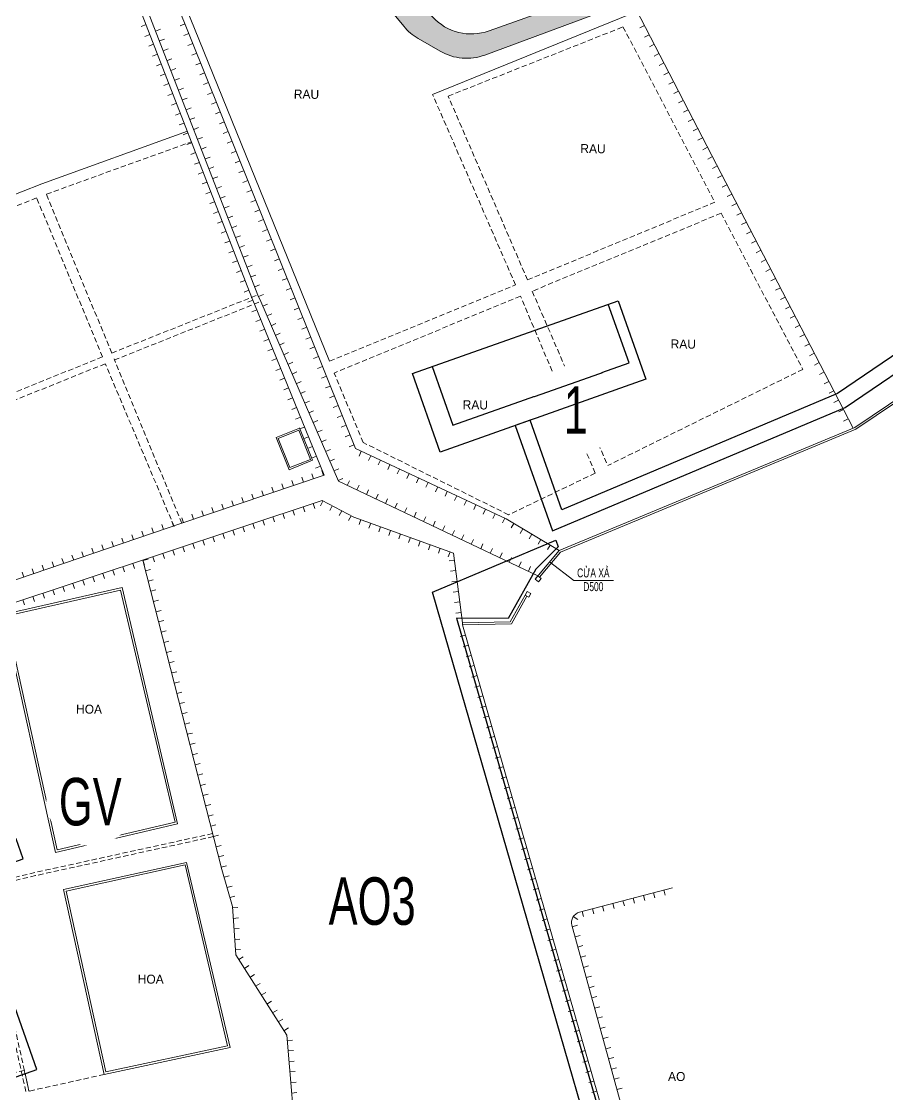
# Model space of a CAD drawing. Header units: inches. Extents: x 496359 to 501064, y 2374078 to 2377203.
# Drawn here: x 497214.8 to 497296.9, y 2376208.8 to 2376310.5 of the extents above; entities that cross this region are included whole.
import ezdxf
from ezdxf.enums import TextEntityAlignment as Align

# ---------------------------------------------------------------- set-up
doc = ezdxf.new("R2010")
doc.units = ezdxf.units.IN
doc.header["$MEASUREMENT"] = 0
doc.linetypes.add('DASHED', pattern=[0.75, 0.5, -0.25])
for name, color, linetype in [('chu', 6, 'Continuous'), ('coc', 1, 'Continuous'), ('MANH', 147, 'Continuous'), ('NOI', 2, 'Continuous'), ('tl', 8, 'Continuous')]:
    doc.layers.add(name, color=color, linetype=linetype)
for name, color, linetype, lineweight in [('EG Text2', 7, 'Continuous', 18), ('ISO', 252, 'Continuous', 20), ('LC Net dam 1', 30, 'Continuous', 30), ('LC Net manh', 239, 'Continuous', 5)]:
    doc.layers.add(name, color=color, linetype=linetype, lineweight=lineweight)
doc.styles.add('EG Hai', font='')
doc.styles.add('style1', font='')
doc.styles.get('EG Hai').set_extended_font_data('.VnArial NarrowH')
doc.styles.get('style1').set_extended_font_data('.VnAvantH')

# ---------------------------------------------------------------- blocks, each defined once
blk = doc.blocks.new('1')
at = {"layer": 'tl', "color": 250, "lineweight": 0}
blk.add_line((0, -0.5), (0, 0), dxfattribs=at)
blk = doc.blocks.new('2')
at = {"layer": 'coc'}
blk.add_blockref('1', (0, 0.5), dxfattribs=at)
blk = doc.blocks.new('Nền HT mới')
at = {"layer": 'MANH', "lineweight": 0}
h = blk.add_hatch(dxfattribs=at)
h.set_pattern_fill('HONEY', color=8, scale=3, angle=-0.7327842162542569, style=0)
h.set_pattern_definition([(359.2672157837458, (-736010.0843583612, -2368366.018034767), (0.5666073940458045, 0.3175390686054994), [0.375, -0.75]), (119.2672157837457, (-736010.0843583612, -2368366.018034767), (-0.5583005971293142, 0.3319268629130168), [0.3749999999999999, -0.7499999999999998]), (59.26721578374574, (-736010.0843583612, -2368366.018034767), (0.008306796916490222, 0.6494659315185162), [-0.75, 0.375])])
h.paths.add_polyline_path([(522.1413331996346, 34.58063262509313, -0.07533120664901684), (521.2912407810263, 35.81421043252703), (516.6276599089078, 45.39474079100546), (505.0871436217612, 70.44938323920724), (504.04154270655, 70.02090862574187), (504.2682133987009, 69.52178078651559), (514.9191184451965, 45.05056341918316), (519.1533427703007, 34.94359675603118, 0.07249784027683068), (519.8967378973657, 33.70755001524594), (523.5152806732267, 29.28924238257241, 0.09017126467597332), (524.8780280564724, 28.13035851758104), (526.9611855112644, 26.92410905933139, 0.2237315507137332), (531.2072510623884, 26.56378428073731), (568.2709796793106, 40.32692352118102), (567.663196639046, 42.10867725540083), (567.6627782995392, 42.10975968552884), (538.8126452849874, 31.41187012562659), (531.5961047909268, 28.84645541984719, -0.3006573528413328), (526.2428899972629, 30.17101853288841), (524.320297743955, 32.25928424339872)])
at = {"layer": 'chu', "color": 6, "lineweight": 0, "elevation": -28.37660884582989}
blk.add_lwpolyline([(537.3434992698649, -21.47822435811031), (539.6441094961529, -23.24668943934012), (543.3968514703492, -23.24668943934012)], dxfattribs=at)
at = {"layer": 'MANH', "lineweight": 0, "elevation": -28.37660884582989}
for points in [[(568.2709796791942, 40.32692352164668), (531.2072510623884, 26.56378428073731, -0.2237315507137332), (526.9611855112644, 26.92410905933139), (524.8780280564724, 28.13035851758104, -0.09017126467597332), (523.5152806732267, 29.28924238257241), (519.8967378973657, 33.70755001524594, -0.07249784027683069), (519.1533427703007, 34.94359675603118), (514.9191184432175, 45.05056342244279), (504.2682134000979, 69.52178079629448), (504.0415427066664, 70.02090862574187), (505.087143621412, 70.4493832396729), (516.6276599108869, 45.39474077982959), (521.2912407810263, 35.81421043252703, 0.07533120664901684), (522.1413331996346, 34.58063262509313), (524.3202977432566, 32.25928421499339), (526.2428899972629, 30.17101853288841, 0.3006573528413329), (531.5961047909268, 28.84645541984719), (538.812645287956, 31.41187012283262), (567.6628218916057, 42.10977584956345)], [(529.0753908146917, -27.47230489324647), (545.8858489404711, -85.82617838546503), (545.0234109590574, -86.02027911139521), (545.3816422192658, -88.88955601496491, -0.4214719461082183), (544.4886721461708, -90.00849983148146), (516.5219716528709, -92.80012578382957, -0.4010181579015982), (515.433103807799, -91.94931711261961), (513.3983965821726, -77.99105073703322), (512.4278678012824, -66.37568854359779), (507.5770095911621, -58.74902645410839), (507.2646142338681, -54.16465625312048), (506.2692311052861, -50.66964031202588), (498.7736993685876, -21.32311777217183)], [(548.9802924928417, -52.3851473429786), (540.1634527794131, -54.7076741676392, 0.4172074954989325), (539.4538217643903, -55.93927705013994), (548.300952483788, -88.18466204224023, 0.3872976348217386), (549.4394375807069, -88.90479511214289), (557.6117615441954, -87.93579138262066)]]:
    blk.add_lwpolyline(points, format="xyb", dxfattribs=at)
for points in [[(487.066320723975, 64.40135958738756), (485.9728096452354, 63.98541123274845), (494.2146450007613, 42.31796580594164), (497.6987822144338, 34.73495320504662), (509.6929399436385, 3.785026914385526), (509.9482449452089, 3.181712439229159), (517.3230014378832, -13.85199751151595), (536.2316033413563, -22.80839142814148)], [(538.2397449216851, -20.40604087157044), (533.2267128100548, -17.41668397519607), (518.9337878872802, -10.75134451273698), (499.0844203738425, 38.68555517070126), (488.1438439288804, 64.86074269976598)], [(516.4845840577082, -2.463343450854154), (499.7315801455452, 38.85029202088845), (514.9191184432175, 45.05056342244279)], [(493.8007754565378, 41.71837652841714), (497.1216075915772, 34.49078749207911), (509.1123254352178, 3.549737540019123), (509.3723753556305, 2.935210287516384), (515.960275405906, -13.27452217699829), (502.4688684732582, -17.83335141004864), (485.5920448691513, -23.57598086265716)], [(545.0982364956335, 31.72202318016571), (566.1184905828022, -8.814057493636938)], [(544.9707455461657, 30.4420339459939), (526.2397978035779, 22.82496386202183)], [(473.7523728892602, 8.271043054704933), (489.1852667643152, 14.3411659234589), (502.9972969576529, 19.3290598499043)], [(511.4106690088565, -9.69604392029214), (513.6423994150291, -8.802622528801294)], [(511.6048759534651, -9.779870838447096), (513.5588914330629, -8.99762616218868)], [(513.5588914330629, -8.99762616218868), (514.6703059743786, -11.77389461599159)], [(513.6403431515837, -8.797486066407146), (514.8653096075332, -11.85740259807426)], [(511.4078160571562, -9.691226393504621), (512.6327825131057, -12.7511429256374)], [(511.604875953698, -9.779870838447096), (512.7162904950137, -12.55613929271567)], [(512.6327825131057, -12.7511429256374), (514.8653096075332, -11.85740259807426)], [(512.7162904948973, -12.55613929271567), (514.6703059743786, -11.77389461599159)], [(529.0713274353811, -27.27234617486465), (528.21386401379, -20.65683890139553), (518.7657037404178, -17.24672608129549), (515.7704154048743, -15.68629127420354), (485.3089921016408, -25.7885814849833), (485.5408040132652, -26.48756365809459)], [(490.4922716142655, -49.03269809676203), (485.5408040132652, -26.48756365809459), (496.8153897966304, -23.9335471327031), (502.0680457783792, -46.31614277005065), (490.4922716142655, -49.03269809676203)], [(529.0753908146917, -27.47230489324647), (529.0713274353811, -27.27234617486465)], [(502.9296755919395, -49.9877161174627), (491.2646782010024, -52.54963726322967), (495.1160055039263, -70.0855879760893), (507.0466527389408, -67.5309618679421), (502.9296755919395, -49.9877161174627)]]:
    blk.add_lwpolyline(points, dxfattribs=at)
at = {"layer": 'MANH', "linetype": 'DASHED', "lineweight": 0, "elevation": -28.37660884582989}
for points in [[(535.2436038806381, 5.237374456079124), (527.7238985800695, 22.66697055515033), (544.2961327350977, 29.22556218080354), (553.0092923321108, 12.60576904606205)], [(516.4845840577082, -2.463343450854154), (534.1104677364392, 4.764827655108093), (526.2397978035779, 22.82496386202183)], [(495.8215572584932, -1.700072738862218), (489.6388999134697, 13.37128502031919), (503.3827068437868, 18.3345416997945)], [(494.9563280242191, -2.057020630276384), (488.7074227908788, 13.02716967644301), (473.88987271721, 7.058185356148897)], [(535.2436038806381, 5.237374456079124), (553.0092923321108, 12.60576904606205)], [(553.5999294305848, 11.55712953856346), (535.6900097621883, 4.171578139012126), (542.850153325363, -12.36134613823015)], [(553.5999294305848, 11.55712953856346), (561.3593556575406, -3.237316873444797), (542.850153325363, -12.36134613823015)], [(495.8215572584932, -1.700072738862218), (509.6888765338272, 3.831887821146665)], [(496.0809256698749, -2.350248120779725), (509.9482449452089, 3.181712439229159)], [(541.6608242284901, -13.08319466752801), (534.5778846896183, 3.699762684704183), (516.9082627570651, -3.585853744818451)], [(494.9563280242191, -2.057020630276384), (480.0594135263864, -8.053992236087652)], [(495.2177365482248, -2.706378454397054), (480.3208220504503, -8.703350060208322)], [(501.7437837556981, -18.1481039356986), (495.2177365482248, -2.706378454397054)], [(502.4688684732582, -17.83335141004864), (496.0415782352839, -2.254877762457909)], [(541.6608242284901, -13.08319466752801), (533.4557078366679, -17.0275808042461), (519.6771454000891, -10.18080476118121), (516.9082627570651, -3.585853744818451)]]:
    blk.add_lwpolyline(points, dxfattribs=at)
at = {"layer": 'MANH', "color": 4, "lineweight": 0, "elevation": -28.37660884582989}
for points in [[(587.7657349397241, 6.553768776768266), (585.514593511708, 4.211367386804341), (566.2774003262793, -8.738664402681025), (538.2397449216851, -20.40604087157044), (535.9750571473314, -23.11529901815447)], [(587.9099374600382, 6.415184386951296), (585.6439971046102, 4.05738413002473), (566.3725946244713, -8.915676562635781), (538.3617910556541, -20.57187911268193), (536.3841338867251, -22.93776100506875)], [(535.0184384906361, -24.64318963751066), (533.6018754055885, -27.18028049688655), (529.0713274353811, -27.27234617486465)], [(535.1930630209436, -24.74068975780028), (533.7205939397145, -27.37790929671246), (529.0753908146917, -27.47230489324647)]]:
    blk.add_lwpolyline(points, dxfattribs=at)
for points in [[(536.280110403376, -23.37403152655679), (536.5388429118948, -23.06897827057037), (536.2337896554427, -22.81024576216805), (535.975057147215, -23.11529901815447)], [(535.3680630769859, -24.83751577703151), (535.5623892169724, -24.48789119120556), (535.2127646303898, -24.29356505075339), (535.0184384906361, -24.64318963751066)]]:
    blk.add_lwpolyline(points, close=True, dxfattribs=at)
at = {"layer": 'MANH', "lineweight": 0, "elevation": -28.37660884582989}
for points in [[(490.6440949825383, -48.79163533780593), (485.778769467438, -26.63872499629724), (496.666021240414, -24.17245071526486), (501.8276417392235, -46.16712633479256)], [(502.7800097983027, -50.22535311296451), (491.5029248865949, -52.70207910990212), (495.2686721919499, -69.8483650400849), (506.8053457445394, -67.37809776287395)]]:
    blk.add_lwpolyline(points, close=True, dxfattribs=at)
at = {"layer": 'MANH', "color": 2, "linetype": 'DASHED', "lineweight": 0, "elevation": -28.37660884582989}
blk.add_lwpolyline([(495.1160055039263, -70.0855879760893), (487.9809587978571, -71.6698560636105), (487.5362067192955, -69.70861797273028), (461.9027909638289, -74.89421251049134), (459.3351138971093, -61.24725799733642), (428.3533217489648, -66.58446375379208), (428.2712732037226, -63.06912692269179), (431.3789210010482, -62.41281741630155), (427.4916637605102, -44.65865068981293), (430.0123827788675, -43.9148277068125), (428.7291298141399, -39.70407161960247)], dxfattribs=at)
at = {"layer": 'MANH', "color": 5, "linetype": 'DASHED', "lineweight": 0, "elevation": -28.37660884582989}
for points in [[(505.3951080886809, -47.24727193178478), (488.5406478532868, -50.94335024576503), (483.3462988286092, -52.18081208836156), (487.6873365494585, -71.73148481134194)], [(505.4693925396468, -47.53811057941857), (488.6075458414316, -51.23580869804937), (483.7032022439571, -52.40418187394607), (487.9802039442047, -71.66645644005257)]]:
    blk.add_lwpolyline(points, dxfattribs=at)
at = {"layer": 'NOI', "lineweight": 0}
for name, p, rotation in [('2', (502.7657896686042, 29.5167247577956, -28.37660884582989), 111.8759119317172), ('1', (499.078571327268, 29.44100536121186, -28.37660884582989), 291.183057689102), ('1', (499.4399201942188, 28.50857466872912, -28.37660884582989), 291.183057689102), ('2', (499.9868471287236, 28.83079202514273, -28.37660884582989), 291.18305768922), ('2', (503.1383873408822, 28.58873177593705, -28.37660884582989), 111.8759119317172), ('1', (546.3237054424872, 29.35879256012049, -3.977608845829888), 297.4092971244453), ('1', (499.8012690612277, 27.57614397624639, -28.37660884582989), 291.183057689102), ('2', (500.3481959957326, 27.89836133265999, -28.37660884582989), 291.18305768922), ('2', (503.5109850132767, 27.6607387940785, -28.37660884582989), 111.8759119317172), ('1', (546.7840492830192, 28.47105186147746, -3.977608845829888), 297.4092971244453), ('1', (547.2443931234347, 27.58331116236877, -3.977608845829888), 297.4092971244453), ('1', (500.1626179281202, 26.64371328376365, -28.37660884582989), 291.183057689102), ('2', (500.7095448626833, 26.96593064017725, -28.37660884582989), 291.18305768922), ('2', (503.8835826855548, 26.73274581221995, -28.37660884582989), 111.8759119317172), ('1', (547.7047369639668, 26.69557046372574, -3.977608845829888), 297.4092971244453), ('1', (500.5239667951291, 25.71128259081524, -28.37660884582989), 291.183057689102), ('2', (501.0708937296922, 26.03349994769451, -28.37660884582989), 291.18305768922), ('2', (504.2561803578328, 25.80475283036139, -28.37660884582989), 111.8759119317172), ('1', (548.1650808043823, 25.80782976461705, -3.977608845829888), 297.4092971244453), ('1', (500.8853156620216, 24.7788518983325, -28.37660884582989), 291.183057689102), ('2', (501.4322425965847, 25.10106925521177, -28.37660884582989), 291.18305768922), ('2', (504.6287780302273, 24.87675984850284, -28.37660884582989), 111.8759119317172), ('1', (548.6254246449143, 24.92008906550836, -3.977608845829888), 297.4092971244453), ('1', (501.2466645290306, 23.84642120584977, -28.37660884582989), 291.183057689102), ('2', (501.7935914635937, 24.16863856272903, -28.37660884582989), 291.18305768922), ('2', (502.1549403304862, 23.23620787024629, -28.37660884582989), 291.18305768922), ('2', (505.0013757024471, 23.94876686617863, -28.37660884582989), 111.8759119317172), ('1', (549.0857684853299, 24.03234836686534, -3.977608845829888), 297.4092971244453), ('1', (501.6080133959813, 22.91399051336703, -28.37660884582989), 291.183057689102), ('2', (502.5162891974951, 22.30377717776355, -28.37660884582989), 291.18305768922), ('2', (505.3739733748416, 23.02077388432008, -28.37660884582989), 111.8759119317172), ('1', (549.5461123258037, 23.14460766822231, -3.977608845829888), 297.4092971244453), ('1', (501.9693622629902, 21.98155982088429, -28.37660884582989), 291.183057689102), ('2', (502.8776380644458, 21.37134648481515, -28.37660884582989), 291.18305768922), ('2', (505.7465710471197, 22.09278090199587, -28.37660884582989), 111.8759119317172), ('1', (550.0064561662193, 22.25686696864796, -3.977608845829888), 297.4092971244453), ('1', (550.4668000067513, 21.36912627000493, -3.977608845829888), 297.4092971244453), ('1', (502.3307111298827, 21.04912912840155, -28.37660884582989), 291.183057689102), ('2', (503.2389869314547, 20.43891579233241, -28.37660884582989), 291.18305768922), ('2', (506.1191687195142, 21.16478792013731, -28.37660884582989), 111.8759119317172), ('1', (550.9271438471669, 20.4813855713619, -3.977608845829888), 297.4092971244453), ('1', (502.6920599968917, 20.11669843591881, -28.37660884582989), 291.183057689102), ('2', (503.6003357983473, 19.50648509984967, -28.37660884582989), 291.18305768922), ('2', (506.4917663917922, 20.23679493827876, -28.37660884582989), 111.8759119317172), ('1', (551.3874876876989, 19.59364487225321, -3.977608845829888), 297.4092971244453), ('1', (503.0534088637842, 19.18426774343607, -28.37660884582989), 291.183057689102), ('2', (503.9616846653562, 18.57405440736693, -28.37660884582989), 291.18305768922), ('2', (506.8643640641867, 19.30880195642021, -28.37660884582989), 111.8759119317172), ('2', (507.2369617364066, 18.38080897456166, -28.37660884582989), 111.8759119317172), ('1', (551.8478315281145, 18.70590417314452, -3.977608845829888), 297.4092971244453), ('1', (503.4147577307931, 18.25183705095333, -28.37660884582989), 291.183057689102), ('1', (503.7761065977438, 17.31940635847059, -28.37660884582989), 291.183057689102), ('2', (504.3230335322487, 17.64162371534985, -28.37660884582989), 291.18305768922), ('2', (507.609559408801, 17.45281599270311, -28.37660884582989), 111.8759119317172), ('1', (552.3081753686465, 17.81816347403583, -3.977608845829888), 297.4092971244453), ('1', (504.1374554647527, 16.38697566598785, -28.37660884582989), 291.183057689102), ('2', (504.6843823993158, 16.70919302286711, -28.37660884582989), 291.18305768922), ('2', (507.9821570810791, 16.5248230103789, -28.37660884582989), 111.8759119317172), ('1', (552.7685192090621, 16.9304227753928, -3.977608845829888), 297.4092971244453), ('1', (504.4988043316453, 15.45454497350511, -28.37660884582989), 291.183057689102), ('2', (505.0457312662083, 15.77676233038437, -28.37660884582989), 291.18305768922), ('2', (508.3547547534736, 15.59683002852034, -28.37660884582989), 111.8759119317172), ('1', (553.2288630495941, 16.04268207628411, -3.977608845829888), 297.4092971244453), ('1', (504.8601531986542, 14.52211428102237, -28.37660884582989), 291.183057689102), ('2', (505.4070801332173, 14.84433163790163, -28.37660884582989), 291.18305768922), ('2', (508.7273524257516, 14.66883704666179, -28.37660884582989), 111.8759119317172), ('1', (553.6892068900097, 15.15494137717542, -3.977608845829888), 297.4092971244453), ('1', (554.1495507305417, 14.26720067853239, -3.977608845829888), 297.4092971244453), ('1', (505.2215020655467, 13.58968358807397, -28.37660884582989), 291.183057689102), ('2', (505.7684290001098, 13.91190094541889, -28.37660884582989), 291.18305768922), ('2', (509.0999500981461, 13.74084406433758, -28.37660884582989), 111.8759119317172), ('1', (554.6098945709573, 13.37945997988936, -3.977608845829888), 297.4092971244453), ('1', (505.5828509326138, 12.65725289559123, -28.37660884582989), 291.183057689102), ('2', (506.1297778671187, 12.97947025293615, -28.37660884582989), 291.18305768922), ('2', (506.4911267340694, 12.04703956045341, -28.37660884582989), 291.18305768922), ('2', (509.472547770366, 12.81285108247903, -28.37660884582989), 111.8759119317172), ('1', (555.0702384114893, 12.49171928031501, -3.977608845829888), 297.4092971244453), ('1', (505.9441997995064, 11.72482220310849, -28.37660884582989), 291.183057689102), ('2', (506.8524756010784, 11.11460886797067, -28.37660884582989), 291.18305768922), ('2', (509.845145442644, 11.88485810108614, -28.37660884582989), 111.8759119317172), ('1', (555.5305822519049, 11.60397858167198, -3.977608845829888), 297.4092971244453), ('1', (506.3055486665153, 10.79239151062575, -28.37660884582989), 291.183057689102), ('2', (507.2138244679709, 10.18217817502227, -28.37660884582989), 291.18305768922), ('2', (510.2177431150385, 10.95686511876193, -28.37660884582989), 111.8759119317172), ('1', (555.9909260924369, 10.71623788302895, -3.977608845829888), 297.4092971244453), ('1', (506.6668975334078, 9.859960818143009, -28.37660884582989), 291.183057689102), ('2', (507.5751733349798, 9.249747482539533, -28.37660884582989), 291.18305768922), ('2', (510.5903407873166, 10.02887213690337, -28.37660884582989), 111.8759119317172), ('1', (556.4512699328525, 9.828497183920263, -3.977608845829888), 297.4092971244453), ('1', (507.0282464004167, 8.927530125660269, -28.37660884582989), 291.183057689102), ('2', (507.9365222018723, 8.317316790056793, -28.37660884582989), 291.18305768922), ('2', (510.962938459711, 9.100879154579161, -28.37660884582989), 111.8759119317172), ('2', (511.3355361319891, 8.17288617272061, -28.37660884582989), 111.8759119317172), ('1', (556.9116137733845, 8.940756484811573, -3.977608845829888), 297.4092971244453), ('1', (507.3895952673674, 7.99509943364319, -28.37660884582989), 291.183057689102), ('2', (508.2978710688812, 7.384886097574054, -28.37660884582989), 291.18305768922), ('2', (511.7081338043836, 7.244893190862058, -28.37660884582989), 111.8759119317172), ('1', (557.3719576138001, 8.053015786168544, -3.977608845829888), 297.4092971244453), ('1', (557.8323014543321, 7.165275087059854, -3.977608845829888), 297.4092971244453), ('1', (507.7509441343764, 7.062668741160451, -28.37660884582989), 291.183057689102), ('1', (508.1122930012689, 6.130238048677711, -28.37660884582989), 291.183057689102), ('2', (508.659219935832, 6.452455405091314, -28.37660884582989), 291.18305768922), ('2', (512.0807314766034, 6.316900208537845, -28.37660884582989), 111.8759119317172), ('1', (558.2926452947477, 6.277534388416825, -3.977608845829888), 297.4092971244453), ('1', (508.4736418681614, 5.197807356194971, -28.37660884582989), 291.183057689102), ('2', (509.0205688028409, 5.520024712608574, -28.37660884582989), 291.18305768922), ('2', (512.4533291489979, 5.388907226679294, -28.37660884582989), 111.8759119317172), ('1', (558.7529891352215, 5.389793689308135, -3.977608845829888), 297.4092971244453), ('1', (508.8349907351703, 4.265376663712232, -28.37660884582989), 291.183057689102), ('2', (509.3819176697334, 4.587594020125835, -28.37660884582989), 291.18305768922), ('2', (512.825926821276, 4.460914244820742, -28.37660884582989), 111.8759119317172), ('1', (559.2133329756371, 4.502052990199445, -3.977608845829888), 297.4092971244453), ('1', (509.2029343604854, 3.335618443732528, -28.37660884582989), 292.9366569956705), ('2', (509.7472169623406, 3.656764205956279, -28.37660884582989), 292.9366569840662), ('2', (513.1985244936704, 3.532921262962191, -28.37660884582989), 111.8759119317172), ('1', (559.6736768161691, 3.614312291556416, -3.977608845829888), 297.4092971244453), ('1', (509.5851845205225, 2.411586734411685, -28.37660884582989), 292.1176280765703), ('2', (510.1406091423751, 2.737402725910215, -28.37660884582989), 293.4102324085718), ('2', (513.5711221659485, 2.604928281103639, -28.37660884582989), 111.8759119317172), ('1', (560.1340206565847, 2.726571591982065, -3.977608845829888), 297.4092971244453), ('1', (509.9616938290465, 1.485173899160145, -28.37660884582989), 292.1176280765703), ('2', (510.537920927808, 1.819719041643111, -28.37660884582989), 293.4102324085718), ('2', (510.9352327131246, 0.902035356444685, -28.37660884582989), 293.4102324085718), ('2', (513.943719838343, 1.676935299245088, -28.37660884582989), 111.8759119317172), ('1', (560.5943644971167, 1.838830893339036, -3.977608845829888), 297.4092971244453), ('1', (510.3382031375704, 0.5587610643742664, -28.37660884582989), 292.1176280765703), ('2', (511.3325444985576, -0.01564832828807994, -28.37660884582989), 293.4102324085718), ('2', (514.316317510621, 0.7489423169208749, -28.37660884582989), 111.8759119317172), ('1', (561.0547083375322, 0.9510901946960075, -3.977608845829888), 297.4092971244453), ('1', (561.5150521780643, 0.0633494955873175, -3.977608845829888), 297.4092971244453), ('1', (510.7147124461526, -0.3676517704116122, -28.37660884582989), 292.1176280765703), ('2', (511.7298562839906, -0.9333320130208449, -28.37660884582989), 293.4102324085718), ('2', (514.6889151829573, -0.1790506649376766, -28.37660884582989), 111.8759119317172), ('1', (561.9753960184798, -0.8243912035213725, -3.977608845829888), 297.4092971244453), ('1', (511.0912217545601, -1.294064605197491, -28.37660884582989), 292.1176280765703), ('2', (512.1271680693071, -1.85101569775361, -28.37660884582989), 293.4102324085718), ('2', (515.0615128552354, -1.107043646796228, -28.37660884582989), 111.8759119317172), ('1', (562.4357398590118, -1.712131902164401, -3.977608845829888), 297.4092971244453), ('1', (511.4677310630841, -2.220477440449031, -28.37660884582989), 292.1176280765703), ('2', (512.5244798547401, -2.768699382020714, -28.37660884582989), 293.4102324085718), ('2', (515.4341105275134, -2.035036629120441, -28.37660884582989), 111.8759119317172), ('2', (515.8067081999079, -2.963029610978992, -28.37660884582989), 111.8759119317172), ('1', (562.8960836994274, -2.599872601273091, -3.977608845829888), 297.4092971244453), ('1', (511.8442403716663, -3.146890274769248, -28.37660884582989), 292.1176280765703), ('2', (512.9217916401149, -3.686383066753478, -28.37660884582989), 293.4102324085718), ('2', (516.179305872186, -3.891022592371883, -28.37660884582989), 111.8759119317172), ('1', (563.3564275399594, -3.48761329991612, -3.977608845829888), 297.4092971244453), ('1', (512.2207496801902, -4.073303109555127, -28.37660884582989), 292.1176280765703), ('1', (512.5972589887142, -4.999715944341006, -28.37660884582989), 292.1176280765703), ('2', (513.3191034254314, -4.604066751951905, -28.37660884582989), 293.4102324085718), ('2', (516.5519035445805, -4.819015574696095, -28.37660884582989), 111.8759119317172), ('1', (563.816771380375, -4.37535399902481, -3.977608845829888), 297.4092971244453), ('1', (512.97376829718, -5.926128779592545, -28.37660884582989), 292.1176280765703), ('2', (513.7164152108644, -5.52175043668467, -28.37660884582989), 293.4102324085718), ('2', (516.9245012168585, -5.747008556554647, -28.37660884582989), 111.8759119317172), ('1', (564.277115220907, -5.2630946981335, -3.977608845829888), 297.4092971244453), ('1', (513.3502776057039, -6.852541614378424, -28.37660884582989), 292.1176280765703), ('2', (514.1137269962974, -6.439434120951773, -28.37660884582989), 293.4102324085718), ('2', (517.2970988891948, -6.67500153887886, -28.37660884582989), 111.8759119317172), ('1', (564.7374590613226, -6.150835396776529, -3.977608845829888), 297.4092971244453), ('1', (565.1978029018546, -7.038576095419558, -3.977608845829888), 297.4092971244453), ('1', (513.7267869142279, -7.778954449164303, -28.37660884582989), 292.1176280765703), ('2', (514.5110387816139, -7.357117805684538, -28.37660884582989), 293.4102324085718), ('2', (514.9083505670469, -8.274801490417303, -28.37660884582989), 293.4102324085718), ('2', (517.6696965614728, -7.602994520737411, -28.37660884582989), 111.8759119317172), ('1', (565.6581467422702, -7.926316794993909, -3.977608845829888), 297.4092971244453), ('1', (514.1032962228101, -8.705367283950181, -28.37660884582989), 292.1176280765703), ('2', (515.3056623523635, -9.19248517561573, -28.37660884582989), 293.4102324085718), ('2', (518.0422942338673, -8.530987502595963, -28.37660884582989), 111.8759119317172), ('1', (514.4798055312176, -9.631780119201721, -28.37660884582989), 292.1176280765703), ('2', (515.7029741377964, -10.11016886034849, -28.37660884582989), 293.4102324085718), ('2', (518.4148919061454, -9.458980484920176, -28.37660884582989), 111.8759119317172), ('1', (514.8563148397416, -10.5581929539876, -28.37660884582989), 292.1176280765703), ('2', (516.1002859231712, -11.0278525446156, -28.37660884582989), 293.4102324085718), ('2', (518.7874895785399, -10.38697346677873, -28.37660884582989), 111.8759119317172), ('2', (519.4842327158594, -11.00803806312251, -28.37660884582989), 154.9985541456849), ('1', (515.2328241483237, -11.48460578877348, -28.37660884582989), 292.1176280765703), ('2', (516.4975977084878, -11.94553622934836, -28.37660884582989), 293.4102324085718), ('2', (520.3905298379295, -11.43067919514942, -28.37660884582989), 154.9985541456849), ('2', (521.2968269598832, -11.853320327642, -28.37660884582989), 154.9985541456849), ('1', (514.948566981654, -13.61638466507065, -28.37660884582989), 198.6704267010414), ('1', (515.6093334568477, -12.41101862355936, -28.37660884582989), 292.1176280765703), ('1', (515.8959426180854, -13.2962606209876, -28.37660884582989), 198.6704267010414), ('2', (516.8949094939207, -12.86321991408113, -28.37660884582989), 293.4102324085718), ('2', (522.2031240818951, -12.27596145966891, -28.37660884582989), 154.9985541456849), ('2', (523.1094212039652, -12.69860259216148, -28.37660884582989), 154.9985541456849), ('2', (524.0157183259189, -13.12124372418839, -28.37660884582989), 154.9985541456849), ('1', (512.1064400723599, -14.57675679731983, -28.37660884582989), 198.6704267010414), ('1', (513.0538157087913, -14.25663275277111, -28.37660884582989), 198.6704267010414), ('1', (514.0011913452227, -13.93650870915371, -28.37660884582989), 198.6704267010414), ('2', (517.2922212793537, -13.78090359881389, -28.37660884582989), 293.4102324085718), ('2', (518.1567310897562, -14.24690831551197, -28.37660884582989), 334.6545968284434), ('2', (519.0604747023363, -14.67498247098047, -28.37660884582989), 334.6545968284434), ('2', (524.9220154479308, -13.5438848562153, -28.37660884582989), 154.9985541456849), ('2', (525.8283125700009, -13.96652598870787, -28.37660884582989), 154.9985541456849), ('1', (509.2643131631239, -15.53712892863769, -28.37660884582989), 198.6704267010414), ('1', (510.2116887995553, -15.21700488455463, -28.37660884582989), 198.6704267010414), ('1', (511.1590644359285, -14.89688084093723, -28.37660884582989), 198.6704267010414), ('2', (519.9642183150327, -15.10305662691462, -28.37660884582989), 334.6545968284434), ('2', (520.8679619276127, -15.53113078284878, -28.37660884582989), 334.6545968284434), ('2', (526.7346096919546, -14.38916712073478, -28.37660884582989), 154.9985541456849), ('2', (527.6409068139665, -14.81180825322735, -28.37660884582989), 154.9985541456849), ('2', (528.5472039360366, -15.23444938525427, -28.37660884582989), 154.9985541456849), ('1', (506.4221862538298, -16.4975010604212, -28.37660884582989), 198.6704267010414), ('1', (507.3695618902611, -16.1773770168038, -28.37660884582989), 198.6704267010414), ('1', (508.3169375266925, -15.85725297272074, -28.37660884582989), 198.6704267010414), ('2', (514.9094835758488, -15.97181250952053, -28.37660884582989), 198.3476938315625), ('2', (515.8528563886111, -15.72923998772967, -28.37660884582989), 152.4821474689103), ('2', (516.739723304524, -16.19126495864111, -28.37660884582989), 152.4821474689103), ('2', (521.7717055401927, -15.95920493831727, -28.37660884582989), 334.6545968284434), ('2', (522.6754491527727, -16.38727909378576, -28.37660884582989), 334.6545968284434), ('2', (529.4535010579903, -15.65709051774684, -28.37660884582989), 154.9985541456849), ('2', (530.3597981800021, -16.07973164930809, -28.37660884582989), 154.9985541456849), ('1', (503.5800593445356, -17.45787319220472, -28.37660884582989), 198.6704267010414), ('1', (504.527434980967, -17.13774914858732, -28.37660884582989), 198.6704267010414), ('1', (505.4748106173984, -16.81762510450426, -28.37660884582989), 198.6704267010414), ('2', (511.11282846821, -17.23094315925482, -28.37660884582989), 198.3476938315625), ('2', (512.0619922451488, -16.916160496472, -28.37660884582989), 198.3476938315625), ('2', (513.0111560220876, -16.60137783415485, -28.37660884582989), 198.3476938315625), ('2', (513.96031979891, -16.28659517183769, -28.37660884582989), 198.3476938315625), ('2', (517.6265902206114, -16.6532899290869, -28.37660884582989), 152.4821474689103), ('2', (518.5134571365243, -17.11531489953268, -28.37660884582989), 152.4821474689103), ('2', (523.5791927652945, -16.81535324925426, -28.37660884582989), 334.6545968284434), ('2', (524.4829363778745, -17.24342740518841, -28.37660884582989), 334.6545968284434), ('2', (525.3866799904545, -17.67150156065691, -28.37660884582989), 334.6545968284434), ('2', (531.2660953020722, -16.50237278180066, -28.37660884582989), 154.9985541456849), ('2', (532.1723924240259, -16.92501391382757, -28.37660884582989), 154.9985541456849), ('1', (499.7924792482563, -18.74403886828441, -28.37660884582989), 198.7917549709914), ('1', (500.7391748735727, -18.42190940217915, -28.37660884582989), 198.7917549709914), ('1', (501.685870498889, -18.09977993560824, -28.37660884582989), 198.7917549709914), ('1', (502.6326837081042, -17.77799723675344, -28.37660884582989), 198.6704267010414), ('2', (508.2653371375682, -18.17529114713761, -28.37660884582989), 198.3476938315625), ('2', (509.2145009144488, -17.8605084843548, -28.37660884582989), 198.3476938315625), ('2', (510.1636646913876, -17.54572582203764, -28.37660884582989), 198.3476938315625), ('2', (519.4387803460168, -17.48965878976378, -28.37660884582989), 160.1540286000759), ('2', (520.3793890250427, -17.82915151869747, -28.37660884582989), 160.1540286000759), ('2', (521.3199977039521, -18.16864424763116, -28.37660884582989), 160.1540286000759), ('2', (526.2904236030345, -18.0995757161254, -28.37660884582989), 334.6545968284434), ('2', (527.1941672156145, -18.52764987205956, -28.37660884582989), 334.6545968284434), ('2', (533.0786895459796, -17.34765504632014, -28.37660884582989), 154.9985541456849), ('2', (533.9453184900967, -17.84520084835458, -28.37660884582989), 149.191652358054), ('1', (496.9523923725401, -19.71042726753149, -28.37660884582989), 198.7917549709914), ('1', (497.8990879977982, -19.38829780096057, -28.37660884582989), 198.7917549709914), ('1', (498.8457836231146, -19.06616833438966, -28.37660884582989), 198.7917549709914), ('2', (505.4178458068682, -19.11963913455475, -28.37660884582989), 198.3476938315625), ('2', (506.367009583807, -18.80485647177193, -28.37660884582989), 198.3476938315625), ('2', (507.3161733607458, -18.49007380945477, -28.37660884582989), 198.3476938315625), ('2', (522.260606382978, -18.50813697656486, -28.37660884582989), 160.1540286000759), ('2', (523.2012150620039, -18.84762970549855, -28.37660884582989), 160.1540286000759), ('2', (524.1418237409134, -19.18712243443224, -28.37660884582989), 160.1540286000759), ('2', (528.0979108281945, -18.95572402799371, -28.37660884582989), 334.6545968284434), ('2', (529.0016544407745, -19.3837981834622, -28.37660884582989), 334.6545968284434), ('2', (534.8042037763562, -18.35736885299775, -28.37660884582989), 149.191652358054), ('2', (535.6630890627321, -18.86953685810658, -28.37660884582989), 149.191652358054), ('1', (494.1123054966492, -20.6768156663129, -28.37660884582989), 198.7917549709914), ('1', (495.0590011219074, -20.35468619974199, -28.37660884582989), 198.7917549709914), ('1', (496.0056967472237, -20.03255673363674, -28.37660884582989), 198.7917549709914), ('2', (502.5703544761682, -20.06398712197188, -28.37660884582989), 198.3476938315625), ('2', (503.519518253107, -19.74920445965472, -28.37660884582989), 198.3476938315625), ('2', (504.4686820299294, -19.4344217968719, -28.37660884582989), 198.3476938315625), ('2', (525.0824324199393, -19.52661516383159, -28.37660884582989), 160.1540286000759), ('2', (526.0230410988488, -19.86610789229962, -28.37660884582989), 160.1540286000759), ('2', (526.9636497778747, -20.20560062123332, -28.37660884582989), 160.1540286000759), ('2', (529.9053980533545, -19.8118723389307, -28.37660884582989), 334.6545968284434), ('2', (530.8091416658763, -20.23994649439919, -28.37660884582989), 334.6545968284434), ('2', (531.7128852784563, -20.66802064986769, -28.37660884582989), 334.6545968284434), ('2', (536.5219743489915, -19.3817048622841, -28.37660884582989), 149.191652358054), ('2', (537.3808596353674, -19.89387286692727, -28.37660884582989), 149.191652358054), ('1', (491.2722186207584, -21.64320406509432, -28.37660884582989), 198.7917549709914), ('1', (492.2189142460165, -21.32107459898907, -28.37660884582989), 198.7917549709914), ('1', (493.1656098713329, -20.99894513241816, -28.37660884582989), 198.7917549709914), ('2', (498.7736993685876, -21.32311777217183, -28.37660884582989), 198.3476938315625), ('1', (498.7853707550139, -21.36881361022461, -28.37660884582989), 104.327856716763), ('2', (499.7228631455264, -21.00833510938901, -28.37660884582989), 198.3476938315625), ('2', (500.672026922407, -20.69355244707185, -28.37660884582989), 198.3476938315625), ('2', (501.6211906992294, -20.3787697847547, -28.37660884582989), 198.3476938315625), ('2', (527.9042584569006, -20.54509335063267, -28.37660884582989), 160.1540286000759), ('2', (528.3000937873194, -21.32211940135676, -28.37660884582989), 97.38517148140275), ('2', (532.6166288910363, -21.09609480580184, -28.37660884582989), 334.6545968284434), ('2', (533.5203725036163, -21.524168961736, -28.37660884582989), 334.6545968284434), ('1', (488.432131744984, -22.6095924643414, -28.37660884582989), 198.7917549709914), ('1', (489.3788273703003, -22.28746299777049, -28.37660884582989), 198.7917549709914), ('1', (490.325522995442, -21.96533353119958, -28.37660884582989), 198.7917549709914), ('2', (495.9262080378876, -22.26746576005462, -28.37660884582989), 198.3476938315625), ('2', (496.8753718148264, -21.9526830972718, -28.37660884582989), 198.3476938315625), ('2', (497.8245355917652, -21.63790043448898, -28.37660884582989), 198.3476938315625), ('1', (499.0328408655523, -22.33770913822445, -28.37660884582989), 104.327856716763), ('2', (528.4286327285854, -22.31382386345285, -28.37660884582989), 97.38517148140275), ('2', (534.4241161161963, -21.95224311720449, -28.37660884582989), 334.6545968284434), ('2', (535.3278597287763, -22.38031727267298, -28.37660884582989), 334.6545968284434), ('1', (487.4854361196676, -22.93172192998099, -28.37660884582989), 198.7917549709914), ('2', (493.0787167071876, -23.21181374700609, -28.37660884582989), 198.3476938315625), ('2', (494.0278804841264, -22.89703108468893, -28.37660884582989), 198.3476938315625), ('2', (494.9770442609488, -22.58224842190612, -28.37660884582989), 198.3476938315625), ('1', (499.2803109762071, -23.30660466668996, -28.37660884582989), 104.327856716763), ('2', (528.5571716699096, -23.30552832601461, -28.37660884582989), 97.38517148140275), ('2', (490.2312253765458, -24.15616173488888, -28.37660884582989), 198.3476938315625), ('2', (491.1803891534264, -23.84137907257173, -28.37660884582989), 198.3476938315625), ('2', (492.1295529302488, -23.52659640978891, -28.37660884582989), 198.3476938315625), ('1', (499.527781086862, -24.27550019468981, -28.37660884582989), 104.327856716763), ('2', (528.685710611292, -24.2972327881107, -28.37660884582989), 97.38517148140275), ('2', (487.3837340458458, -25.10050972230601, -28.37660884582989), 198.3476938315625), ('2', (488.3328978227846, -24.7857270595232, -28.37660884582989), 198.3476938315625), ('2', (489.282061599607, -24.4709443976717, -28.37660884582989), 198.3476938315625), ('1', (499.7752511975168, -25.244395722224, -28.37660884582989), 104.327856716763), ('2', (528.8142495526163, -25.2889372502068, -28.37660884582989), 97.38517148140275), ('1', (500.0227213081716, -26.21329125068951, -28.37660884582989), 104.327856716763), ('2', (528.9427884939987, -26.28064171276856, -28.37660884582989), 97.38517148140275), ('1', (500.2701914188265, -27.18218677868936, -28.37660884582989), 104.327856716763), ('1', (500.5176615294813, -28.15108230715487, -28.37660884582989), 104.327856716763), ('1', (529.3522110719396, -28.43322660965714, -28.37660884582989), 286.070519030948), ('1', (500.7651316401361, -29.11997783468905, -28.37660884582989), 104.327856716763), ('1', (529.6290313293621, -29.39414832606781, -28.37660884582989), 286.070519030948), ('1', (501.012601750791, -30.08887336315456, -28.37660884582989), 104.327856716763), ('1', (529.90585158661, -30.35507004247847, -28.37660884582989), 286.070519030948), ('1', (501.2600718614458, -31.05776889115441, -28.37660884582989), 104.327856716763), ('1', (530.1826718440325, -31.31599175888914, -28.37660884582989), 286.070519030948), ('1', (501.5075419721006, -32.02666441915426, -28.37660884582989), 104.327856716763), ('1', (530.4594921012804, -32.27691347529981, -28.37660884582989), 286.070519030948), ('1', (501.7550120827555, -32.99555994715411, -28.37660884582989), 104.327856716763), ('1', (530.7363123587029, -33.23783519171047, -28.37660884582989), 286.070519030948), ('1', (502.0024821934103, -33.96445547515395, -28.37660884582989), 104.327856716763), ('1', (531.0131326159508, -34.19875690812114, -28.37660884582989), 286.070519030948), ('1', (502.2499523040651, -34.93335100361946, -28.37660884582989), 104.327856716763), ('1', (531.2899528733733, -35.15967862453181, -28.37660884582989), 286.070519030948), ('1', (502.4974224147199, -35.90224653161931, -28.37660884582989), 104.327856716763), ('1', (531.5667731306212, -36.12060034094247, -28.37660884582989), 286.070519030948), ('1', (502.7448925253748, -36.8711420591535, -28.37660884582989), 104.327856716763), ('1', (531.8435933879273, -37.08152205735314, -28.37660884582989), 286.070519030948), ('1', (502.9923626360296, -37.84003758761901, -28.37660884582989), 104.327856716763), ('1', (532.1204136452916, -38.04244377422947, -28.37660884582989), 286.070519030948), ('1', (503.2398327466844, -38.80893311561886, -28.37660884582989), 104.327856716763), ('1', (503.4873028573393, -39.77782864408437, -28.37660884582989), 104.327856716763), ('1', (532.3972339025977, -39.00336549064014, -28.37660884582989), 286.070519030948), ('1', (503.7347729679941, -40.74672417161855, -28.37660884582989), 104.327856716763), ('1', (532.674054159962, -39.9642872070508, -28.37660884582989), 286.070519030948), ('1', (503.9822430786489, -41.71561970008406, -28.37660884582989), 104.327856716763), ('1', (532.9508744172681, -40.92520892346147, -28.37660884582989), 286.070519030948), ('1', (504.2297131893038, -42.68451522808391, -28.37660884582989), 104.327856716763), ('1', (533.2276946746906, -41.88613063987214, -28.37660884582989), 286.070519030948), ('1', (504.4771832999586, -43.65341075608376, -28.37660884582989), 104.327856716763), ('1', (533.5045149319385, -42.8470523562828, -28.37660884582989), 286.070519030948), ('1', (504.7246534106134, -44.62230628408361, -28.37660884582989), 104.327856716763), ('1', (533.781335189361, -43.80797407269347, -28.37660884582989), 286.070519030948), ('1', (504.9721235212683, -45.59120181208345, -28.37660884582989), 104.327856716763), ('1', (534.0581554466089, -44.7688957895698, -28.37660884582989), 286.070519030948), ('1', (534.3349757040314, -45.72981750598046, -28.37660884582989), 286.070519030948), ('1', (505.2195936319231, -46.56009734054896, -28.37660884582989), 104.327856716763), ('1', (534.6117959612793, -46.69073922239113, -28.37660884582989), 286.070519030948), ('1', (505.4670637425779, -47.52899286854881, -28.37660884582989), 104.327856716763), ('1', (534.8886162185854, -47.6516609388018, -28.37660884582989), 286.070519030948), ('1', (505.7145338532328, -48.49788839654866, -28.37660884582989), 104.327856716763), ('1', (535.1654364759497, -48.61258265521246, -28.37660884582989), 286.070519030948), ('1', (505.9620039638876, -49.46678392454851, -28.37660884582989), 104.327856716763), ('1', (535.4422567332558, -49.57350437162313, -28.37660884582989), 286.070519030948), ('1', (506.2094740745424, -50.43567945254836, -28.37660884582989), 104.327856716763), ('1', (535.7190769906201, -50.5344260880338, -28.37660884582989), 286.070519030948), ('1', (506.4769986278889, -51.39915921078864, -28.37660884582989), 105.8969923165076), ('1', (535.9958972479262, -51.49534780444446, -28.37660884582989), 286.070519030948), ('1', (506.7509073606971, -52.36091490048784, -28.37660884582989), 105.8969923165076), ('1', (536.2727175052905, -52.45626952085513, -28.37660884582989), 286.070519030948), ('2', (547.1978228100388, -52.85468447726089, -28.37660884582989), 194.7575758710334), ('2', (548.1648350760852, -52.59995466476175, -28.37660884582989), 194.7575758710334), ('1', (507.0248160933306, -53.32267058972138, -28.37660884582989), 105.8969923165076), ('1', (536.5495377625966, -53.4171912372658, -28.37660884582989), 286.070519030948), ('2', (543.3297737460862, -53.87360372725743, -28.37660884582989), 194.7575758710334), ('2', (544.2967860120743, -53.6188739147583, -28.37660884582989), 194.7575758710334), ('2', (545.2637982780625, -53.36414410225916, -28.37660884582989), 194.7575758710334), ('2', (546.2308105440507, -53.10941428976002, -28.37660884582989), 194.7575758710334), ('1', (507.2730807017697, -54.28890081267673, -28.37660884582989), 93.8983124875785), ('1', (536.8263580199609, -54.37811295367646, -28.37660884582989), 286.070519030948), ('2', (540.4287369480635, -54.6377931652205, -28.37660884582989), 194.7575758710334), ('2', (541.3957492140516, -54.38306335272136, -28.37660884582989), 194.7575758710334), ('2', (542.3627614800398, -54.12833354022223, -28.37660884582989), 194.7575758710334), ('1', (507.3410666080354, -55.286587094477, -28.37660884582989), 93.8983124875785), ('1', (537.103178277267, -55.33903467008713, -28.37660884582989), 286.070519030948), ('2', (539.4920971141592, -56.07878028886262, -28.37660884582989), 285.3426286022283), ('2', (539.5858878967165, -55.12035301379728, -28.37660884582989), 236.3351853295679), ('1', (507.4090525141846, -56.28427337627727, -28.37660884582989), 93.8983124875785), ('1', (537.3799985345149, -56.2999563864978, -28.37660884582989), 286.070519030948), ('2', (539.7566877309046, -57.04314111644271, -28.37660884582989), 285.3426286022283), ('1', (507.4770384203339, -57.28195965761188, -28.37660884582989), 93.8983124875785), ('1', (537.6568187919374, -57.26087810290846, -28.37660884582989), 286.070519030948), ('2', (540.0212783475918, -58.00750194402281, -28.37660884582989), 285.3426286022283), ('1', (507.5450243265996, -58.27964593941215, -28.37660884582989), 93.8983124875785), ('1', (507.8611986854858, -59.19583691522348, -28.37660884582989), 122.4579710019441), ('1', (537.9336390491853, -58.22179981931913, -28.37660884582989), 286.070519030948), ('2', (540.2858689643372, -58.97186277113724, -28.37660884582989), 285.3426286022283), ('1', (508.3978794842888, -60.03962226729709, -28.37660884582989), 122.4579710019441), ('1', (538.2104593066078, -59.1827215357298, -28.37660884582989), 286.070519030948), ('2', (540.5504595810244, -59.93622359871733, -28.37660884582989), 285.3426286022283), ('1', (508.9345602830335, -60.8834076193707, -28.37660884582989), 122.4579710019441), ('1', (538.487279563914, -60.14364325214046, -28.37660884582989), 286.070519030948), ('2', (540.8150501977698, -60.90058442629743, -28.37660884582989), 285.3426286022283), ('1', (509.4712410818947, -61.72719297144431, -28.37660884582989), 122.4579710019441), ('1', (538.7640998212783, -61.10456496855113, -28.37660884582989), 286.070519030948), ('2', (541.079640814457, -61.86494525387752, -28.37660884582989), 285.3426286022283), ('1', (510.0079218805813, -62.57097832351792, -28.37660884582989), 122.4579710019441), ('1', (539.0409200785843, -62.06548668542746, -28.37660884582989), 286.070519030948), ('1', (539.3177403359487, -63.02640840183813, -28.37660884582989), 286.070519030948), ('2', (541.3442314311442, -62.82930608099196, -28.37660884582989), 285.3426286022283), ('1', (510.5446026794425, -63.41476367512587, -28.37660884582989), 122.4579710019441), ('1', (511.0812834781291, -64.25854902719948, -28.37660884582989), 122.4579710019441), ('1', (539.5945605932548, -63.98733011824879, -28.37660884582989), 286.070519030948), ('2', (541.6088220478896, -63.79366690857205, -28.37660884582989), 285.3426286022283), ('1', (511.6179642769903, -65.10233437880743, -28.37660884582989), 122.4579710019441), ('1', (539.8713808505026, -64.94825183465946, -28.37660884582989), 286.070519030948), ('2', (541.8734126645768, -64.75802773615214, -28.37660884582989), 285.3426286022283), ('1', (512.1546450757351, -65.94611973088104, -28.37660884582989), 122.4579710019441), ('1', (540.1482011079252, -65.90917355107013, -28.37660884582989), 286.070519030948), ('2', (542.1380032813222, -65.72238856373224, -28.37660884582989), 285.3426286022283), ('1', (512.4687430455278, -66.8648865735704, -28.37660884582989), 94.7762896682117), ('1', (540.425021365173, -66.87009526748079, -28.37660884582989), 286.070519030948), ('2', (542.4025938980094, -66.68674939084667, -28.37660884582989), 285.3426286022283), ('1', (512.5520085096405, -67.86141397530082, -28.37660884582989), 94.7762896682117), ('1', (540.7018416225956, -67.83101698389146, -28.37660884582989), 286.070519030948), ('2', (542.6671845147548, -67.65111021842677, -28.37660884582989), 285.3426286022283), ('1', (512.6352739738695, -68.85794137703124, -28.37660884582989), 94.7762896682117), ('1', (540.9786618798435, -68.79193870030213, -28.37660884582989), 286.070519030948), ('2', (542.931775131442, -68.61547104600686, -28.37660884582989), 285.3426286022283), ('1', (512.7185394379239, -69.85446877876166, -28.37660884582989), 94.7762896682117), ('1', (541.255482137266, -69.75286041671279, -28.37660884582989), 286.070519030948), ('2', (543.1963657481874, -69.57983187358695, -28.37660884582989), 285.3426286022283), ('1', (512.801804902153, -70.85099618049207, -28.37660884582989), 94.7762896682117), ('1', (541.5323023945139, -70.71378213312346, -28.37660884582989), 286.070519030948), ('2', (543.4609563648746, -70.54419270070139, -28.37660884582989), 285.3426286022283), ('1', (512.885070366382, -71.8475235822225, -28.37660884582989), 94.7762896682117), ('1', (541.8091226519364, -71.67470384953413, -28.37660884582989), 286.070519030948), ('2', (543.72554698162, -71.50855352828148, -28.37660884582989), 285.3426286022283)]:
    blk.add_blockref(name, p, dxfattribs=dict(at, rotation=rotation))
at = {"layer": 'chu', "color": 6, "lineweight": 0, "style": 'style1'}
for s, p in [('RAU', (513.0856292201834, 22.43455346714836, -80.30360884582988)), ('RAU', (540.2491688386117, 17.27315316576642, -80.30360884582988)), ('RAU', (548.8076440941122, -1.249757744892122, -80.30360884582988)), ('RAU', (529.0948884944128, -7.015093807185622, -80.30360884582988)), ('HOA', (492.4391654080873, -35.86544021224472, -28.37660884582989)), ('AO', (519.8447092867618, -51.3021319415966, -28.37660884582989)), ('HOA', (498.2869488087063, -61.46109504863489, -28.37660884582989)), ('AO', (548.5641523432032, -70.69417598755899, -28.37660884582989))]:
    blk.add_text(s, height=0.85, rotation=359.2672157837458, dxfattribs=at).set_placement(p)
at = {"layer": 'chu', "color": 6, "lineweight": 0, "style": 'style1', "width": 0.7}
for s, p in [('CöA X¶', (539.950618588603, -22.96176656713578, -28.37660884582989)), ('D500', (540.5316875650942, -24.26272492488715, -28.37660884582989))]:
    blk.add_text(s, height=0.85, dxfattribs=at).set_placement(p)

msp = doc.modelspace()

# ---------------------------------------------------------------- linework, layer by layer
at = {"layer": 'LC Net dam 1'}
msp.add_lwpolyline([(497177.3126245774, 2376197.386754588), (497216.2376992439, 2376211.154048078), (497209.815542596, 2376229.311787585), (497214.9359828109, 2376231.122820803), (497214.2690921932, 2376233.008359693), (497209.1486519784, 2376231.197326474), (497201.2459981896, 2376253.54096223), (497196.4358523264, 2376251.839676108, -0.4142135614953564), (497193.8834228212, 2376253.058324374), (497192.1661794363, 2376257.913587094), (497166.635982871, 2376248.883888131), (497168.3532262518, 2376244.028625423, -0.4142135632510485), (497167.134577982, 2376241.47619591), (497162.3209234907, 2376239.773668831), (497164.64170284, 2376233.211993496), (497153.6330426421, 2376229.318373318), (497154.3332777906, 2376227.338557484), (497165.3419379885, 2376231.232177662), (497175.1085510562, 2376203.618460703), (497164.0998908471, 2376199.724840557), (497165.1002267735, 2376196.896532222), (497176.1088869827, 2376200.790152368)], format="xyb", close=True, dxfattribs=at)

# ---------------------------------------------------------------- block references
at = {"layer": 'LC Net manh'}
msp.add_blockref('Nền HT mới', (496727.5154509752, 2376280.772814431, 2.924608845829887), dxfattribs=at)

# ---------------------------------------------------------------- next in the draw order: wipeouts: each hides what was drawn before it
at = {"ltscale": 500}
for points, z in [([(497264.41875117674, 2376270.7399905557), (497263.9528194765, 2376271.2903922945), (497263.70099535334, 2376271.6907512387), (497263.46767497703, 2376272.1849139086), (497263.29810249415, 2376272.7120499415), (497263.20494765067, 2376273.205532923), (497263.1717915685, 2376273.64554779), (497263.1923883741, 2376274.1721821805), (497263.25326336303, 2376274.5762398075), (497263.4112268591, 2376275.151126035), (497263.5363549954, 2376275.465767219), (497263.7597454337, 2376275.899069259), (497264.0252216133, 2376276.2956585377), (497264.4052182736, 2376276.733592284), (497264.8104867793, 2376277.091776066), (497265.28155877494, 2376277.409158387), (497265.73720666463, 2376277.6381110246), (497266.1723366412, 2376277.7973109097), (497266.56661121687, 2376277.8971661124), (497267.0729331157, 2376277.968356261), (497267.5057451364, 2376277.9805752775), (497267.9186576817, 2376277.950902339), (497268.45824908925, 2376277.849692618), (497268.8699513666, 2376277.7218376677), (497269.25277126086, 2376277.5595022924), (497269.8408656445, 2376277.214393605), (497270.10103036277, 2376277.016711055), (497270.398819238, 2376276.7471244195), (497270.6525470628, 2376276.4711436806), (497270.91700285254, 2376276.121398083), (497271.16315421864, 2376275.7098814095), (497271.32264089887, 2376275.3694263888), (497271.45073007944, 2376275.018075962), (497271.5663432043, 2376274.566009164), (497271.625975544, 2376274.1642956124), (497271.6438990697, 2376273.5837919707), (497271.5868135624, 2376273.032366139), (497271.48930594034, 2376272.5985402996), (497271.3741303886, 2376272.247645984), (497271.176118572, 2376271.8021887015), (497270.9563858379, 2376271.424884787), (497270.7505066723, 2376271.1369100404), (497270.41235137376, 2376270.7535234555), (497270.1497339362, 2376270.511079597), (497269.74134745233, 2376270.205073815), (497269.46201635926, 2376270.036003678), (497269.21131342056, 2376269.907856046), (497268.90779439796, 2376269.779382278), (497268.55949892546, 2376269.6646395233), (497268.22617225704, 2376269.585000956), (497267.8787308094, 2376269.5315668215), (497267.52771475166, 2376269.507100211), (497267.2393999506, 2376269.5088174306), (497266.80650457635, 2376269.548444483), (497266.4423224011, 2376269.617098345), (497266.0369122283, 2376269.7336098147), (497265.6426003797, 2376269.8909859583), (497265.16632594983, 2376270.147296475), (497264.9462283809, 2376270.294277715), (497264.6404566311, 2376270.534496194)], -24.00000000022892), ([(497218.39602193533, 2376233.611239732), (497217.9300902351, 2376234.1616414706), (497217.67826611194, 2376234.562000415), (497217.4449457356, 2376235.0561630847), (497217.27537325275, 2376235.5832991176), (497217.18221840926, 2376236.076782099), (497217.1490623271, 2376236.516796966), (497217.1696591327, 2376237.0434313565), (497217.2305341216, 2376237.4474889836), (497217.3884976177, 2376238.022375211), (497217.513625754, 2376238.3370163953), (497217.7370161923, 2376238.770318435), (497218.0024923719, 2376239.1669077137), (497218.38248903217, 2376239.60484146), (497218.7877575379, 2376239.963025242), (497219.25882953353, 2376240.2804075633), (497219.71447742323, 2376240.5093602007), (497220.14960739977, 2376240.668560086), (497220.54388197546, 2376240.7684152885), (497221.0502038743, 2376240.839605437), (497221.483015895, 2376240.8518244536), (497221.89592844027, 2376240.822151515), (497222.43551984784, 2376240.720941794), (497222.8472221252, 2376240.593086844), (497223.23004201945, 2376240.4307514685), (497223.8181364031, 2376240.085642781), (497224.07830112136, 2376239.887960231), (497224.3760899966, 2376239.6183735956), (497224.6298178214, 2376239.3423928567), (497224.89427361113, 2376238.992647259), (497225.14042497723, 2376238.5811305856), (497225.29991165746, 2376238.240675565), (497225.42800083803, 2376237.889325138), (497225.5436139629, 2376237.43725834), (497225.6032463026, 2376237.0355447885), (497225.6211698283, 2376236.455041147), (497225.56408432097, 2376235.903615315), (497225.46657669893, 2376235.4697894757), (497225.3514011472, 2376235.11889516), (497225.1533893306, 2376234.6734378776), (497224.9336565965, 2376234.296133963), (497224.7277774309, 2376234.0081592165), (497224.38962213235, 2376233.6247726316), (497224.1270046948, 2376233.382328773), (497223.7186182109, 2376233.076322991), (497223.43928711786, 2376232.907252854), (497223.18858417915, 2376232.7791052223), (497222.88506515656, 2376232.6506314543), (497222.53676968405, 2376232.5358886993), (497222.20344301563, 2376232.456250132), (497221.85600156797, 2376232.4028159976), (497221.50498551026, 2376232.378349387), (497221.2166707092, 2376232.3800666067), (497220.78377533494, 2376232.419693659), (497220.4195931597, 2376232.488347521), (497220.01418298687, 2376232.6048589908), (497219.6198711383, 2376232.7622351344), (497219.1435967084, 2376233.018545651), (497218.9234991395, 2376233.165526891), (497218.6177273897, 2376233.4057453703)], -292.3766088461859), ([(497245.1187291346, 2376224.1833600136), (497244.65279743436, 2376224.7337617525), (497244.4009733112, 2376225.1341206967), (497244.1676529349, 2376225.6282833666), (497243.99808045203, 2376226.1554193995), (497243.90492560854, 2376226.648902381), (497243.8717695264, 2376227.088917248), (497243.892366332, 2376227.6155516384), (497243.9532413209, 2376228.0196092655), (497244.11120481696, 2376228.594495493), (497244.23633295327, 2376228.909136677), (497244.45972339157, 2376229.342438717), (497244.72519957117, 2376229.7390279956), (497245.10519623145, 2376230.176961742), (497245.5104647372, 2376230.535145524), (497245.9815367328, 2376230.852527845), (497246.4371846225, 2376231.0814804826), (497246.87231459905, 2376231.2406803677), (497247.26658917475, 2376231.3405355704), (497247.7729110736, 2376231.411725719), (497248.2057230943, 2376231.4239447354), (497248.61863563955, 2376231.394271797), (497249.1582270471, 2376231.293062076), (497249.5699293245, 2376231.1652071257), (497249.95274921873, 2376231.0028717504), (497250.5408436024, 2376230.657763063), (497250.80100832065, 2376230.460080513), (497251.0987971959, 2376230.1904938775), (497251.35252502066, 2376229.9145131386), (497251.6169808104, 2376229.564767541), (497251.8631321765, 2376229.1532508675), (497252.02261885675, 2376228.8127958467), (497252.1507080373, 2376228.46144542), (497252.26632116217, 2376228.009378622), (497252.32595350186, 2376227.6076650703), (497252.34387702757, 2376227.0271614287), (497252.28679152025, 2376226.475735597), (497252.1892838982, 2376226.0419097575), (497252.0741083465, 2376225.691015442), (497251.8760965299, 2376225.2455581594), (497251.6563637958, 2376224.868254245), (497251.4504846302, 2376224.5802794984), (497251.11232933163, 2376224.1968929134), (497250.84971189406, 2376223.954449055), (497250.4413254102, 2376223.648443273), (497250.16199431714, 2376223.479373136), (497249.91129137843, 2376223.351225504), (497249.60777235584, 2376223.222751736), (497249.25947688334, 2376223.108008981), (497248.9261502149, 2376223.028370414), (497248.57870876725, 2376222.9749362795), (497248.22769270954, 2376222.950469669), (497247.9393779085, 2376222.9521868885), (497247.5064825342, 2376222.991813941), (497247.142300359, 2376223.060467803), (497246.73689018615, 2376223.1769792726), (497246.3425783376, 2376223.3343554162), (497245.8663039077, 2376223.5906659327), (497245.6462063388, 2376223.737647173), (497245.34043458896, 2376223.977865652)], -292.3766088461859)]:
    msp.add_wipeout(points, dxfattribs=at).translate(0, 0, z).dxf.layer = 'ISO'

# ---------------------------------------------------------------- next in the draw order: linework, layer by layer
at = {"layer": 'LC Net dam 1'}
for points in [[(497421.1844184514, 2376402.786847386), (497349.4142469423, 2376378.097324932), (497351.8599496832, 2376354.190008707), (497365.7435272287, 2376337.471518844), (497351.1678700307, 2376329.543496559), (497328.3742856281, 2376303.022158999), (497309.0824290403, 2376286.757999122), (497292.1596894072, 2376275.251890775), (497266.0148916063, 2376264.226511023), (497263.0135784571, 2376272.712318471), (497261.5994239369, 2376272.212151506), (497265.1313843527, 2376262.226010603), (497292.8798518776, 2376273.927665147), (497309.9899693228, 2376285.561175407), (497329.4332991524, 2376301.953036058), (497352.1261961258, 2376328.357219368), (497368.0634221981, 2376337.025829074), (497353.3056860142, 2376354.796973578), (497351.0275743724, 2376377.066047618), (497421.6044281624, 2376401.345059075)], [(497253.7280142411, 2376277.807707569), (497255.6953376367, 2376272.245366456), (497272.3823609757, 2376278.147336643), (497270.4150375801, 2376283.709677756)], [(497009.2507278115, 2376172.680892637), (497074.500762425, 2376178.405342781), (497079.7490429075, 2376177.319864504), (497148.6595584797, 2376183.365452266), (497172.1999311121, 2376182.654872194), (497204.6835137164, 2376182.809572512), (497271.9171020883, 2376191.662632509), (497271.7704110256, 2376194.094064448), (497253.7599360945, 2376256.410455242), (497265.4453708965, 2376261.33825607), (497265.6703495692, 2376260.702159268), (497263.5360503655, 2376258.602177801), (497260.9340261292, 2376253.907515058), (497256.0296366251, 2376253.959700744), (497273.2576617998, 2376194.350592517), (497273.4985441288, 2376190.357922635), (497204.7854023085, 2376181.310040737), (497172.1808681796, 2376181.154764398), (497148.7026250117, 2376181.863469055), (497077.3178657739, 2376175.600813447), (497075.2730811703, 2376176.023727061), (497075.1909295827, 2376176.960130348), (497008.3278502802, 2376171.094166197)]]:
    msp.add_lwpolyline(points, dxfattribs=at)
msp.add_lwpolyline([(497251.8424748808, 2376277.140818282), (497271.3578072602, 2376284.043122399), (497273.9920199425, 2376276.595241926), (497254.4766875631, 2376269.692937809)], close=True, dxfattribs=at)

# ---------------------------------------------------------------- next in the draw order: texts
at = {"layer": 'EG Text2', "style": 'EG Hai', "width": 0.8}
for s, p in [('1', (497267.3328387143, 2376273.677662192, -24.00000000022892)), ('gv', (497221.3101094729, 2376236.548911368, -292.3766088461859)), ('ao3', (497248.0328166722, 2376227.121031649, -292.3766088461859))]:
    msp.add_text(s, height=4.5, rotation=1.858597415139171e-09, dxfattribs=at).set_placement(p, align=Align.MIDDLE_CENTER)

doc.saveas('drawing.dxf')
